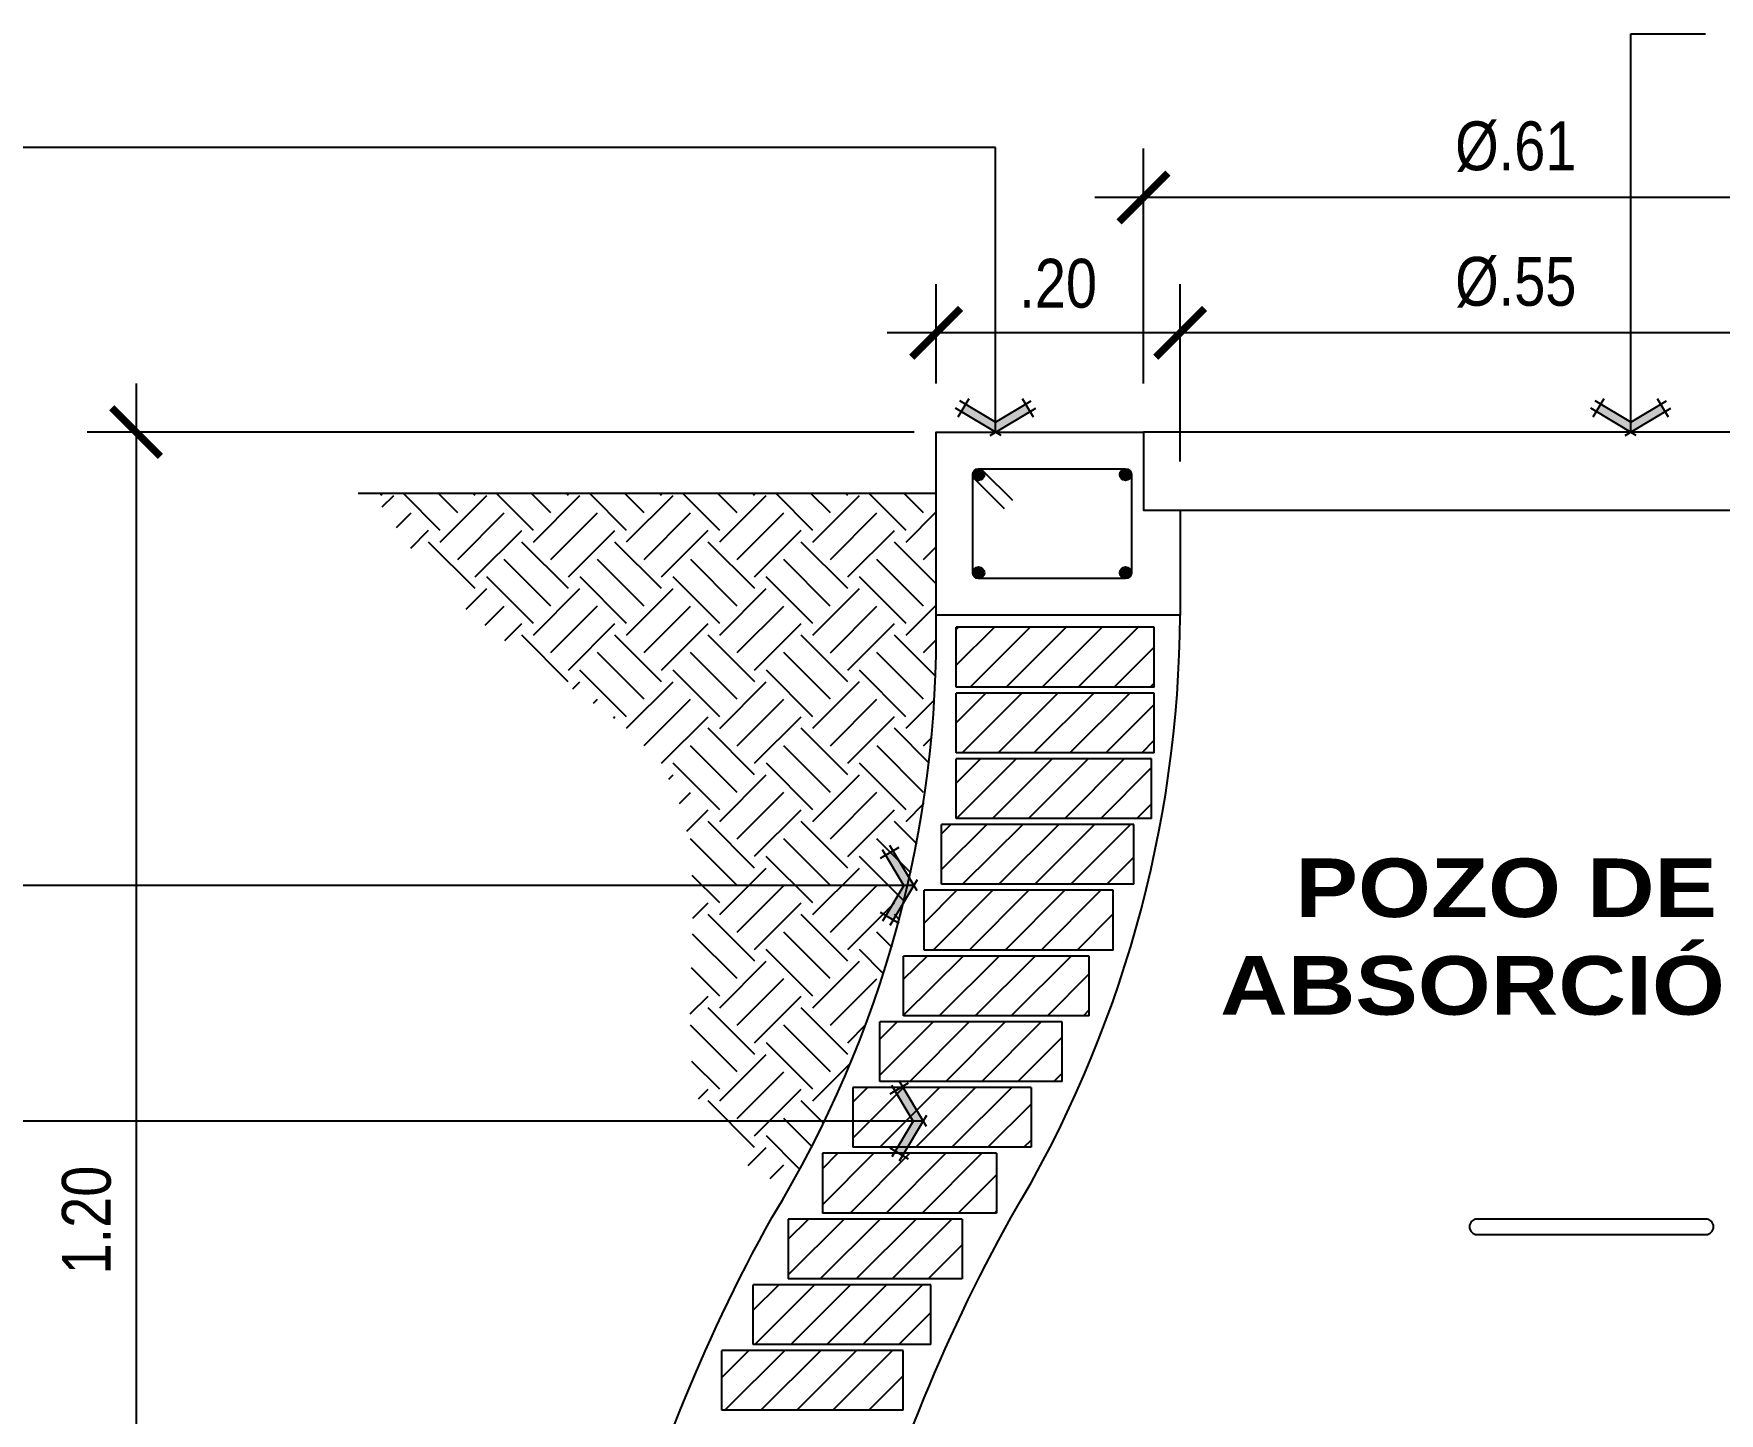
# Model space of a CAD drawing. Header units: metres. Extents: x 2 to 147, y 24 to 94.
# Drawn here: x 3.157 to 4.538, y 79.081 to 80.212 of the extents above; entities that cross this region are included whole.
import ezdxf

# ---------------------------------------------------------------- set-up
doc = ezdxf.new("R2010")
doc.units = ezdxf.units.M
doc.header["$MEASUREMENT"] = 0
doc.header["$PDMODE"] = 35
doc.layers.get('Defpoints').update_dxf_attribs({"color": 171})
for name, color, linetype in [('A RESIDUAL', 5, 'Continuous'), ('Cotas', 1, 'Continuous'), ('DET HIDRO', 6, 'Continuous'), ('TEXTOS HIDRO', 2, 'Continuous')]:
    doc.layers.add(name, color=color, linetype=linetype)
doc.styles.add('COTAS', font='ARIALN.TTF')
doc.styles.add('TITULOS', font='')
doc.styles.get('TITULOS').set_extended_font_data('Arial Black', bold=True)
doc.dimstyles.new('ESC-20', dxfattribs={"dimtxt": 0.04, "dimasz": 0.04, "dimexe": 0.04, "dimexo": 0.04, "dimgap": 0.02, "dimtad": 1, "dimzin": 4, "dimdsep": 46, "dimtxsty": 'COTAS', "dimblk": 'ARCHTICK', "dimcen": 0.04, "dimdle": 0.04, "dimclrd": 1, "dimclre": 1, "dimclrt": 2, "dimazin": 0, "dimtfac": 0.7499999999999999, "dimtmove": 1, "dimatfit": 3, "dimldrblk": 'FLE', "dimfxl": 0.1, "dimtvp": 1.5, "dimtfill": 1, "dimtolj": 1, "dimtzin": 0, "dimarcsym": 0})
pattern_1 = [(45, (-762573.6710389432, -1757293.307078792), (-0.01475068118779729, 0.0147506811877973), [])]

# ---------------------------------------------------------------- blocks, each defined once
blk = doc.blocks.new('_ARCHTICK')
at = {"color": 0, "linetype": 'ByBlock', "const_width": 0.15}
blk.add_lwpolyline([(-0.5, -0.5), (0.5, 0.5)], dxfattribs=at)
blk = doc.blocks.new('*D80')
at = {"layer": 'Cotas', "color": 1, "lineweight": -2, "transparency": 16777216}
for p, q in [((3.241003617025208, 79.92521125645867), (3.241003617025209, 78.55391329752773)), ((3.878578541219945, 79.88521125645866), (3.201003617025208, 79.88521125645866)), ((3.397966296413693, 78.59391329752773), (3.201003617025209, 78.59391329752773))]:
    blk.add_line(p, q, dxfattribs=at)
at = {"layer": 'Defpoints', "color": 0, "transparency": 16777216}
for p in [(3.918578541219945, 79.88521125645866), (3.241003617025209, 78.59391329752773), (3.437966296413693, 78.59391329752773)]:
    blk.add_point(p, dxfattribs=at)
at = {"layer": 'Cotas', "color": 1, "lineweight": -2, "transparency": 16777216, "xscale": 0.04, "yscale": 0.04, "zscale": 0.04}
for p, rotation in [((3.241003617025208, 79.88521125645866), 90), ((3.241003617025209, 78.59391329752773), 270)]:
    blk.add_blockref('_ARCHTICK', p, dxfattribs=dict(at, rotation=rotation))
at = {"layer": 'Cotas', "color": 2, "transparency": 16777216, "insert": (3.200580697516362, 79.23956227699318), "char_height": 0.04, "attachment_point": 5, "rotation": 90, "style": 'COTAS', "bg_fill": 3, "box_fill_scale": 1.25, "bg_fill_color": 256, "bg_fill_true_color": 13158600, "bg_fill_transparency": 0}
blk.add_mtext('\\A1;1.20', dxfattribs=at)
blk = doc.blocks.new('FLE')
at = {"linetype": 'Continuous'}
h = blk.add_hatch(color=2, dxfattribs=at)
h.paths.add_polyline_path([(-0.5723325628787279, -0.6174137853085995), (-0.4220655746757984, -0.7071067774668336), (3.725290298461914e-09, 3.725290298461914e-09), (-0.2038039118051529, 3.725290298461914e-09)])
h.paths.add_polyline_path([(-0.4220655765384436, 0.7071067839860916), (-0.5723325610160828, 0.6174137927591801), (-0.2038039118051529, 3.725290298461914e-09), (3.725290298461914e-09, 3.725290298461914e-09)])
at = {"color": 1, "linetype": 'Continuous'}
for p, q in [((-0.3089696932584047, 0.7746126838028431), (-0.685428449884057, 0.5499078882858157)), ((-0.203803913667798, 0), (-0.6398384645581245, 0.7305096760392189)), ((0.06750589981675148, -0.1130958832800388), (-0.4895714800804853, 0.820202668197453)), ((0, 0), (-1, 0)), ((-0.203803913667798, 0), (-0.6398384645581245, -0.7305096751078963)), ((0.06750590354204178, 0.113095885142684), (-0.4895714800804853, -0.820202668197453)), ((-0.6854284480214119, -0.549907885491848), (-0.3089696951210499, -0.7746126800775528))]:
    blk.add_line(p, q, dxfattribs=at)
blk = doc.blocks.new('*D118')
at = {"layer": 'Cotas', "color": 1, "lineweight": -2, "transparency": 16777216}
for p, q in [((4.09663976574015, 79.86126350131373), (4.09663976574015, 80.0065121684179)), ((4.646639765786716, 79.86126350131373), (4.646639765786716, 80.0065121684179)), ((4.686639765786716, 79.96651216841789), (4.05663976574015, 79.96651216841789))]:
    blk.add_line(p, q, dxfattribs=at)
at = {"layer": 'Defpoints', "color": 0, "transparency": 16777216}
for p in [(4.09663976574015, 79.96651216841789), (4.09663976574015, 79.82126350131372), (4.646639765786716, 79.82126350131372)]:
    blk.add_point(p, dxfattribs=at)
at = {"layer": 'Cotas', "color": 1, "lineweight": -2, "transparency": 16777216, "xscale": 0.04, "yscale": 0.04, "zscale": 0.04, "rotation": 180}
blk.add_blockref('_ARCHTICK', (4.09663976574015, 79.96651216841789), dxfattribs=at)
at = {"layer": 'Cotas', "color": 1, "lineweight": -2, "transparency": 16777216, "xscale": 0.04, "yscale": 0.04, "zscale": 0.04}
blk.add_blockref('_ARCHTICK', (4.646639765786716, 79.96651216841789), dxfattribs=at)
at = {"layer": 'Cotas', "color": 2, "transparency": 16777216, "insert": (4.371639765763433, 80.00805377824054), "char_height": 0.04, "attachment_point": 5, "style": 'COTAS', "bg_fill": 3, "box_fill_scale": 1.25, "bg_fill_color": 256, "bg_fill_true_color": 13158600, "bg_fill_transparency": 0}
blk.add_mtext('\\A1;Ø.55', dxfattribs=at)
blk = doc.blocks.new('*D119')
at = {"layer": 'Cotas', "color": 1, "lineweight": -2, "transparency": 16777216}
for p, q in [((4.06663976571221, 79.92521125645864), (4.06663976571221, 80.1175391069569)), ((4.676639765814656, 79.92521125645864), (4.676639765814656, 80.1175391069569)), ((4.716639765814656, 80.07753910695689), (4.02663976571221, 80.07753910695689))]:
    blk.add_line(p, q, dxfattribs=at)
at = {"layer": 'Defpoints', "color": 0, "transparency": 16777216}
for p in [(4.06663976571221, 80.07753910695689), (4.06663976571221, 79.88521125645863), (4.676639765814656, 79.88521125645863)]:
    blk.add_point(p, dxfattribs=at)
at = {"layer": 'Cotas', "color": 1, "lineweight": -2, "transparency": 16777216, "xscale": 0.04, "yscale": 0.04, "zscale": 0.04, "rotation": 180}
blk.add_blockref('_ARCHTICK', (4.06663976571221, 80.07753910695689), dxfattribs=at)
at = {"layer": 'Cotas', "color": 1, "lineweight": -2, "transparency": 16777216, "xscale": 0.04, "yscale": 0.04, "zscale": 0.04}
blk.add_blockref('_ARCHTICK', (4.676639765814656, 80.07753910695689), dxfattribs=at)
at = {"layer": 'Cotas', "color": 2, "transparency": 16777216, "insert": (4.371639765763433, 80.11908071677954), "char_height": 0.04, "attachment_point": 5, "style": 'COTAS', "bg_fill": 3, "box_fill_scale": 1.25, "bg_fill_color": 256, "bg_fill_true_color": 13158600, "bg_fill_transparency": 0}
blk.add_mtext('\\A1;Ø.61', dxfattribs=at)
blk = doc.blocks.new('*D95')
at = {"layer": 'Cotas', "color": 1, "lineweight": -2, "transparency": 16777216}
for p, q in [((3.896639765786716, 79.92521125645864), (3.896639765786716, 80.0065121684179)), ((4.09663976574015, 79.86126350131373), (4.09663976574015, 80.0065121684179)), ((4.13663976574015, 79.96651216841789), (3.856639765786716, 79.96651216841789))]:
    blk.add_line(p, q, dxfattribs=at)
at = {"layer": 'Defpoints', "color": 0, "transparency": 16777216}
for p in [(3.896639765786716, 79.96651216841789), (3.896639765786716, 79.88521125645863), (4.09663976574015, 79.82126350131372)]:
    blk.add_point(p, dxfattribs=at)
at = {"layer": 'Cotas', "color": 1, "lineweight": -2, "transparency": 16777216, "xscale": 0.04, "yscale": 0.04, "zscale": 0.04, "rotation": 180}
blk.add_blockref('_ARCHTICK', (3.896639765786716, 79.96651216841789), dxfattribs=at)
at = {"layer": 'Cotas', "color": 1, "lineweight": -2, "transparency": 16777216, "xscale": 0.04, "yscale": 0.04, "zscale": 0.04}
blk.add_blockref('_ARCHTICK', (4.09663976574015, 79.96651216841789), dxfattribs=at)
at = {"layer": 'Cotas', "color": 2, "transparency": 16777216, "insert": (3.996639765763433, 80.00693508792676), "char_height": 0.04, "attachment_point": 5, "style": 'COTAS', "bg_fill": 3, "box_fill_scale": 1.25, "bg_fill_color": 256, "bg_fill_true_color": 13158600, "bg_fill_transparency": 0}
blk.add_mtext('\\A1;.20', dxfattribs=at)

msp = doc.modelspace()

# ---------------------------------------------------------------- hatches: boundary and pattern name
at = {"layer": 'DET HIDRO'}
h = msp.add_hatch(dxfattribs=at)
h.set_pattern_fill('EARTH', color=8, scale=0.0085, angle=45, style=0)
h.set_pattern_definition([(45, (-580313.9942720411, -1337286.843948992), (0, 0.07633217702908782), [0.053975, -0.053975]), (45, (-580314.0085843243, -1337286.829636709), (0, 0.07633217702908782), [0.053975, -0.053975]), (45, (-580314.0228966075, -1337286.815324426), (0, 0.07633217702908782), [0.053975, -0.053975]), (135, (-580314.0228966075, -1337286.805782904), (-0.07633217702908782, 0), [0.053975, -0.053975]), (135, (-580314.0085843243, -1337286.791470621), (-0.07633217702908782, 0), [0.053975, -0.053975]), (135, (-580313.9942720411, -1337286.777158338), (-0.07633217702908782, 0), [0.053975, -0.053975])])
edge = h.paths.add_edge_path()
edge.add_spline(control_points=[(3.775634547659905, 79.26684876543956), (3.746764307806046, 79.27861052298474), (3.698106411343218, 79.31324072916547), (3.690931763580778, 79.4496446963262), (3.712253501137496, 79.59439583135324), (3.584318615460546, 79.68596861104967), (3.491693880839051, 79.74673650333213), (3.45120036598459, 79.81247422414387), (3.434798694645764, 79.83521125641207)], knot_values=[7.4317915174953, 7.4317915174953, 7.4317915174953, 7.4317915174953, 7.5205031615994, 7.611882424823976, 7.816889362016898, 7.906094360168988, 8.05976043771378, 8.14387043065618, 8.14387043065618, 8.14387043065618, 8.14387043065618], degree=3, periodic=0)
edge.add_line((3.434798694645764, 79.83521125641207), (3.896639765786716, 79.83521125641207))
edge.add_line((3.896639765786716, 79.83521125641207), (3.896639765786716, 79.73521125655176))
edge.add_arc((3.01304438916199, 79.7136826500159), 0.8838576075884436, 329.6321553203247, 361.3957228921392, ccw=False)
at = {"layer": 'DET HIDRO', "linetype": 'Continuous'}
h = msp.add_hatch(dxfattribs=at)
h.set_pattern_fill('ANSI31', color=8, scale=0.00657027193386602, angle=360, style=0)
h.set_pattern_definition([(45, (-762573.6496027084, -1757293.307078792), (-0.01475068118779729, 0.0147506811877973), [])])
h.paths.add_polyline_path([(3.913028782896475, 79.72534186871277), (4.075408210825884, 79.72534186871277), (4.075408210825884, 79.67636227666887), (3.913028782896475, 79.67636227666887)])
h = msp.add_hatch(dxfattribs=at)
h.set_pattern_fill('ANSI31', color=8, scale=0.00657027193386602, angle=360, style=0)
h.set_pattern_definition([(45, (-762573.6614953444, -1757293.307078792), (-0.01475068118779729, 0.0147506811877973), [])])
h.paths.add_polyline_path([(3.913028782896475, 79.67146431737135), (4.075408210825884, 79.67146431737135), (4.075408210825884, 79.62248472556027), (3.913028782896475, 79.62248472556027)])
h = msp.add_hatch(dxfattribs=at)
h.set_pattern_fill('ANSI31', color=8, scale=0.00657027193386602, angle=360, style=0)
h.set_pattern_definition(pattern_1)
h.paths.add_polyline_path([(3.913028782896475, 79.56860717491733), (3.913028782896475, 79.61758676672841), (4.073041982214676, 79.61758676672841), (4.073041982214676, 79.56860717491733)])
h = msp.add_hatch(dxfattribs=at)
h.set_pattern_fill('ANSI31', color=8, scale=0.00657027193386602, angle=360, style=0)
h.set_pattern_definition(pattern_1)
h.paths.add_polyline_path([(3.901136146939137, 79.56370921585264), (4.058669219922052, 79.56370921585264), (4.058669219922052, 79.51472962380873), (3.901136146939137, 79.51472962380873)])
h = msp.add_hatch(dxfattribs=at)
h.set_pattern_fill('ANSI31', color=8, scale=0.00657027193386602, angle=360, style=0)
h.set_pattern_definition(pattern_1)
h.paths.add_polyline_path([(3.886827909352036, 79.50983166451121), (4.041746337862463, 79.50983166451121), (4.041746337862463, 79.46085207293297), (3.886827909352036, 79.46085207293297)])
h = msp.add_hatch(dxfattribs=at)
h.set_pattern_fill('ANSI31', color=8, scale=0.00657027193386602, angle=360, style=0)
h.set_pattern_definition(pattern_1)
h.paths.add_polyline_path([(3.870020602444896, 79.40697452182437), (3.870020602444896, 79.45595411363544), (4.022165312279725, 79.45595411363544), (4.022165312279725, 79.40697452182437)])
h = msp.add_hatch(dxfattribs=at)
h.set_pattern_fill('ANSI31', color=8, scale=0.00657027193386602, angle=360, style=0)
h.set_pattern_definition(pattern_1)
h.paths.add_polyline_path([(3.850611182592587, 79.40207656275967), (3.999793380696104, 79.40207656275967), (3.999793380696104, 79.35309697071577), (3.850611182592587, 79.35309697071577)])
h = msp.add_hatch(dxfattribs=at)
h.set_pattern_fill('ANSI31', color=8, scale=0.00657027193386602, angle=360, style=0)
h.set_pattern_definition(pattern_1)
h.paths.add_polyline_path([(3.828473463386075, 79.34819901141825), (3.974467779008449, 79.34819901141825), (3.974467779008449, 79.29921941984), (3.828473463386075, 79.29921941984)])
h = msp.add_hatch(dxfattribs=at)
h.set_pattern_fill('ANSI31', color=8, scale=0.00657027193386602, angle=360, style=0)
h.set_pattern_definition(pattern_1)
h.paths.add_polyline_path([(3.803453332243265, 79.24534186896423), (3.803453332243265, 79.29432146054248), (3.945996431481802, 79.29432146054248), (3.945996431481802, 79.24534186896423)])
h = msp.add_hatch(dxfattribs=at)
h.set_pattern_fill('ANSI31', color=8, scale=0.00657027193386602, angle=360, style=0)
h.set_pattern_definition(pattern_1)
h.paths.add_polyline_path([(3.775362269917281, 79.24044390966671), (3.917905369155818, 79.24044390966671), (3.917905369155818, 79.1914643176228), (3.775362269917281, 79.1914643176228)])
h = msp.add_hatch(dxfattribs=at)
h.set_pattern_fill('ANSI31', color=8, scale=0.00657027193386602, angle=360, style=0)
h.set_pattern_definition(pattern_1)
h.paths.add_polyline_path([(3.746717256691085, 79.18656635855811), (3.89230645747088, 79.18656635855811), (3.89230645747088, 79.13758676674703), (3.746717256691085, 79.13758676674703)])
h = msp.add_hatch(dxfattribs=at)
h.set_pattern_fill('ANSI31', color=8, scale=0.00657027193386602, angle=360, style=0)
h.set_pattern_definition(pattern_1)
h.paths.add_polyline_path([(3.721028360735403, 79.13268880744951), (3.86964599901043, 79.13268880744951), (3.86964599901043, 79.08370921587127), (3.721028360735403, 79.08370921587127)])

# ---------------------------------------------------------------- linework, layer by layer
at = {"layer": 'DET HIDRO', "color": 1, "linetype": 'ByBlock'}
for p, q in [((4.075408210825884, 79.72534186871277), (3.913028782896475, 79.72534186871277)), ((3.913028782896475, 79.67636227666887), (3.913028782896475, 79.72534186871277)), ((4.075408210825884, 79.67636227666887), (4.075408210825884, 79.72534186871277)), ((4.075408210825884, 79.67636227666887), (3.913028782896475, 79.67636227666887)), ((4.075408210825884, 79.67146431737135), (3.913028782896475, 79.67146431737135)), ((3.913028782896475, 79.62248472556027), (3.913028782896475, 79.67146431737135)), ((4.075408210825884, 79.62248472556027), (4.075408210825884, 79.67146431737135)), ((4.075408210825884, 79.62248472556027), (3.913028782896475, 79.62248472556027)), ((4.073041982214676, 79.61758676672841), (3.913028782896475, 79.61758676672841)), ((3.913028782896475, 79.56860717491733), (3.913028782896475, 79.61758676672841)), ((4.073041982214676, 79.56860717491733), (4.073041982214676, 79.61758676672841)), ((4.058669219922052, 79.56370921585264), (3.901136146939137, 79.56370921585264)), ((3.901136146939137, 79.51472962380873), (3.901136146939137, 79.56370921585264)), ((4.073041982214676, 79.56860717491733), (3.913028782896475, 79.56860717491733)), ((4.058669219922052, 79.51472962380873), (4.058669219922052, 79.56370921585264)), ((4.041746337862463, 79.50983166451121), (3.886827909352036, 79.50983166451121)), ((3.886827909352036, 79.46085207293297), (3.886827909352036, 79.50983166451121)), ((4.058669219922052, 79.51472962380873), (3.901136146939137, 79.51472962380873)), ((4.041746337862463, 79.46085207293297), (4.041746337862463, 79.50983166451121)), ((4.022165312279725, 79.45595411363544), (3.870020602444896, 79.45595411363544)), ((3.870020602444896, 79.40697452182437), (3.870020602444896, 79.45595411363544)), ((4.041746337862463, 79.46085207293297), (3.886827909352036, 79.46085207293297)), ((4.022165312279725, 79.40697452182437), (4.022165312279725, 79.45595411363544)), ((4.022165312279725, 79.40697452182437), (3.870020602444896, 79.40697452182437)), ((3.999793380696104, 79.40207656275967), (3.850611182592587, 79.40207656275967)), ((3.850611182592587, 79.35309697071577), (3.850611182592587, 79.40207656275967)), ((3.999793380696104, 79.35309697071577), (3.999793380696104, 79.40207656275967)), ((3.999793380696104, 79.35309697071577), (3.850611182592587, 79.35309697071577)), ((3.828473463386075, 79.34819901141825), (3.828473463386075, 79.29921941984)), ((3.974467779008449, 79.34819901141825), (3.828473463386075, 79.34819901141825)), ((3.974467779008449, 79.34819901141825), (3.974467779008449, 79.29921941984)), ((3.974467779008449, 79.29921941984), (3.828473463386075, 79.29921941984)), ((3.945996431481802, 79.29432146054248), (3.803453332243265, 79.29432146054248)), ((3.803453332243265, 79.29432146054248), (3.803453332243265, 79.24534186896423)), ((3.945996431481802, 79.29432146054248), (3.945996431481802, 79.24534186896423)), ((3.775362269917281, 79.24044390966671), (3.775362269917281, 79.1914643176228)), ((3.917905369155818, 79.24044390966671), (3.775362269917281, 79.24044390966671)), ((3.945996431481802, 79.24534186896423), (3.803453332243265, 79.24534186896423)), ((3.917905369155818, 79.24044390966671), (3.917905369155818, 79.1914643176228)), ((3.746717256691085, 79.13758676674703), (3.746717256691085, 79.18656635855811)), ((3.89230645747088, 79.18656635855811), (3.746717256691085, 79.18656635855811)), ((3.917905369155818, 79.1914643176228), (3.775362269917281, 79.1914643176228)), ((3.89230645747088, 79.13758676674703), (3.89230645747088, 79.18656635855811)), ((3.86964599901043, 79.13268880744951), (3.721028360735403, 79.13268880744951)), ((3.721028360735403, 79.08370921587127), (3.721028360735403, 79.13268880744951)), ((3.89230645747088, 79.13758676674703), (3.746717256691085, 79.13758676674703)), ((3.86964599901043, 79.08370921587127), (3.86964599901043, 79.13268880744951)), ((3.86964599901043, 79.08370921587127), (3.721028360735403, 79.08370921587127))]:
    msp.add_line(p, q, dxfattribs=at)
at = {"layer": 'DET HIDRO', "color": 4, "linetype": 'ByBlock'}
msp.add_lwpolyline([(4.676639765814656, 79.88521125645863), (4.06663976571221, 79.88521125645863), (4.06663976571221, 79.82126350131372), (4.676639765814656, 79.82126350131372)], close=True, dxfattribs=at)
at = {"layer": 'DET HIDRO', "color": 3, "const_width": 0.004762500138067903, "flags": 128}
for points in [[(3.929020900360086, 79.85044887185583, 1), (3.933783400418946, 79.85044887185583, 1)], [(3.929020900360086, 79.76997364115456, -1), (3.933783400418946, 79.76997364115456, -1)], [(4.054258631506713, 79.76997363975758, 1), (4.049496131447853, 79.76997363975758, 1)]]:
    msp.add_lwpolyline(points, format="xyb", close=True, dxfattribs=at)
at = {"layer": 'DET HIDRO', "color": 3}
for points in [[(3.934769746579008, 79.85381646792891), (3.95921673831694, 79.82936947619098)], [(3.92803455431644, 79.84708127554993), (3.952481545821541, 79.822634283812)]]:
    msp.add_lwpolyline(points, dxfattribs=at)
at = {"layer": 'DET HIDRO', "color": 4}
msp.add_lwpolyline([(3.422974808105977, 79.83521125641207), (3.896639765786716, 79.83521125641207)], dxfattribs=at)
at = {"layer": 'DET HIDRO', "color": 4, "linetype": 'ByBlock'}
for points in [[(3.587966296320559, 78.55962758291068, -0.1294910377784482), (3.762249618267418, 79.24204055418747, 0.1423729959487381), (3.896639765786716, 79.73521125655176)], [(3.783846251398103, 78.57115686976837, -0.1273718903011422), (3.958167985628137, 79.24204055418747, 0.1345818594175809), (4.09663976574015, 79.73521125655176)]]:
    msp.add_lwpolyline(points, format="xyb", dxfattribs=at)
at = {"layer": 'DET HIDRO', "color": 2, "linetype": 'ByBlock', "flags": 128}
msp.add_lwpolyline([(4.533672228885592, 79.23409390951062), (4.533672228885592, 79.23409390951062, 0.414213562373095), (4.527322228845918, 79.24044390943388), (4.340022228739002, 79.24044512504267, 0.414213562373095), (4.333672228699328, 79.23409512511941), (4.333672228699328, 79.23409512511941, 0.414213562373095), (4.340022228739002, 79.22774512519615), (4.527322228845918, 79.22774390958736, 0.414213562373095)], format="xyb", close=True, dxfattribs=at)
at = {"layer": 'DET HIDRO', "color": 3}
for centre in [(3.931402150389516, 79.85044887185583), (3.931402150389516, 79.76997364115456), (4.051877381477283, 79.76997363975758)]:
    msp.add_circle(centre, 0.004762500159728854, dxfattribs=at)

# ---------------------------------------------------------------- texts
at = {"layer": 'A RESIDUAL', "color": 2, "insert": (4.363834992714004, 79.47153115093639), "char_height": 0.04799999999999999, "width": 0.4462644474761255, "attachment_point": 5, "rotation": 8.141129722338467e-05, "style": 'TITULOS', "bg_fill": 3, "box_fill_scale": 1.2, "bg_fill_color": 256, "bg_fill_transparency": 0}
msp.add_mtext('POZO DE ABSORCIÓN', dxfattribs=at)

# ---------------------------------------------------------------- next in the draw order: dimensions: what is measured, and where the dimension line sits
at = {"layer": 'Cotas'}
for base, p1, p2, angle, text, picture, middle in [((4.09663976574015, 79.96651216841789), (4.646639765786716, 79.82126350131372), (4.09663976574015, 79.82126350131372), 180, 'Ø<>', '*D118', (4.371639765763433, 80.00805377824054)), ((3.241003617025209, 78.59391329752773), (3.918578541219944, 79.88521125645863), (3.437966296413691, 78.5939132975277), 90, '1.20', '*D80', (3.200580697516362, 79.23956227699318))]:
    dim = msp.add_linear_dim(base=base, p1=p1, p2=p2, angle=angle, text=text, dimstyle='ESC-20', dxfattribs=at)
    dim.commit()
    dim.dimension.update_dxf_attribs({"geometry": picture, "text_midpoint": middle})

# ---------------------------------------------------------------- next in the draw order: linework, layer by layer
at = {"layer": 'DET HIDRO', "color": 3}
msp.add_lwpolyline([(4.051877381710113, 79.76521125518272), (3.931402150622347, 79.7652112565797, -0.414213562373095), (3.926639766163902, 79.76997364115456), (3.926639765814656, 79.85044887185583, -0.414213562373095), (3.931402150273101, 79.85521125643069), (4.051877381360868, 79.85521125503371, -0.414213562373095), (4.056639765819313, 79.85044887045885), (4.056639766168558, 79.76997363975758, -0.414213562373095)], format="xyb", close=True, dxfattribs=at)
at = {"layer": 'DET HIDRO', "color": 3, "const_width": 0.004762500138067903, "flags": 128}
msp.add_lwpolyline([(4.054258631506713, 79.85044887325282, -1), (4.049496131447853, 79.85044887325282, -1)], format="xyb", close=True, dxfattribs=at)
at = {"layer": 'DET HIDRO', "color": 3}
msp.add_circle((4.051877381477283, 79.85044887325282), 0.004762500159728854, dxfattribs=at)

# ---------------------------------------------------------------- next in the draw order: dimensions: what is measured, and where the dimension line sits
at = {"layer": 'Cotas'}
dim = msp.add_linear_dim(base=(4.06663976571221, 80.07753910695689), p1=(4.676639765814656, 79.88521125645863), p2=(4.06663976571221, 79.88521125645863), angle=180, text='Ø<>', dimstyle='ESC-20', dxfattribs=at)
dim.commit()
dim.dimension.update_dxf_attribs({"geometry": '*D119', "text_midpoint": (4.371639765763433, 80.11908071677954)})

# ---------------------------------------------------------------- next in the draw order: leaders
at = {"layer": 'TEXTOS HIDRO', "linetype": 'Continuous', "annotation_type": 0, "has_hookline": 1, "hookline_direction": 1}
for points, text_width in [([(3.945421758072229, 79.88521125645863), (3.945421758072229, 80.11859315460103), (3.133473238620685, 80.11859315555098)], 0.6057025920873125), ([(3.878337215829418, 79.51379872684853), (3.218771927954407, 79.51379872684853), (3.133473238620685, 79.51379872589858)], 0.6283765347885403), ([(3.885992306714655, 79.32073562372031), (3.218771927954407, 79.32073562372031), (3.133473238620685, 79.32073562467026)], 0.6541336971350614)]:
    msp.add_leader(points, dimstyle='ESC-20', override={"dimgap": 0.02, "dimtad": 0}, dxfattribs=dict(at, text_width=text_width))

# ---------------------------------------------------------------- next in the draw order: linework, layer by layer
at = {"layer": 'DET HIDRO', "color": 4, "linetype": 'ByBlock'}
msp.add_lwpolyline([(4.09663976574015, 79.73521125655176), (3.896639765786716, 79.73521125655176), (3.896639765786716, 79.88521125645863), (4.06663976571221, 79.88521125645863), (4.06663976571221, 79.82126350131372), (4.09663976574015, 79.82126350131372)], close=True, dxfattribs=at)

# ---------------------------------------------------------------- next in the draw order: leaders
at = {"layer": 'TEXTOS HIDRO', "linetype": 'Continuous', "annotation_type": 0, "has_hookline": 1, "hookline_direction": 0, "text_width": 0.5879945429740792}
msp.add_leader([(4.465824516105243, 79.88521125645863), (4.465824516105243, 80.21169932385462), (4.527101544529909, 80.21169932383599)], dimstyle='ESC-20', override={"dimgap": 0.02, "dimtad": 0}, dxfattribs=at)

# ---------------------------------------------------------------- next in the draw order: dimensions: what is measured, and where the dimension line sits
at = {"layer": 'Cotas'}
dim = msp.add_linear_dim(base=(3.896639765786716, 79.96651216841789), p1=(4.09663976574015, 79.82126350131372), p2=(3.896639765786716, 79.88521125645863), angle=180, dimstyle='ESC-20', dxfattribs=at)
dim.commit()
dim.dimension.update_dxf_attribs({"geometry": '*D95', "text_midpoint": (3.996639765763433, 80.00693508792676)})

doc.saveas('drawing.dxf')
